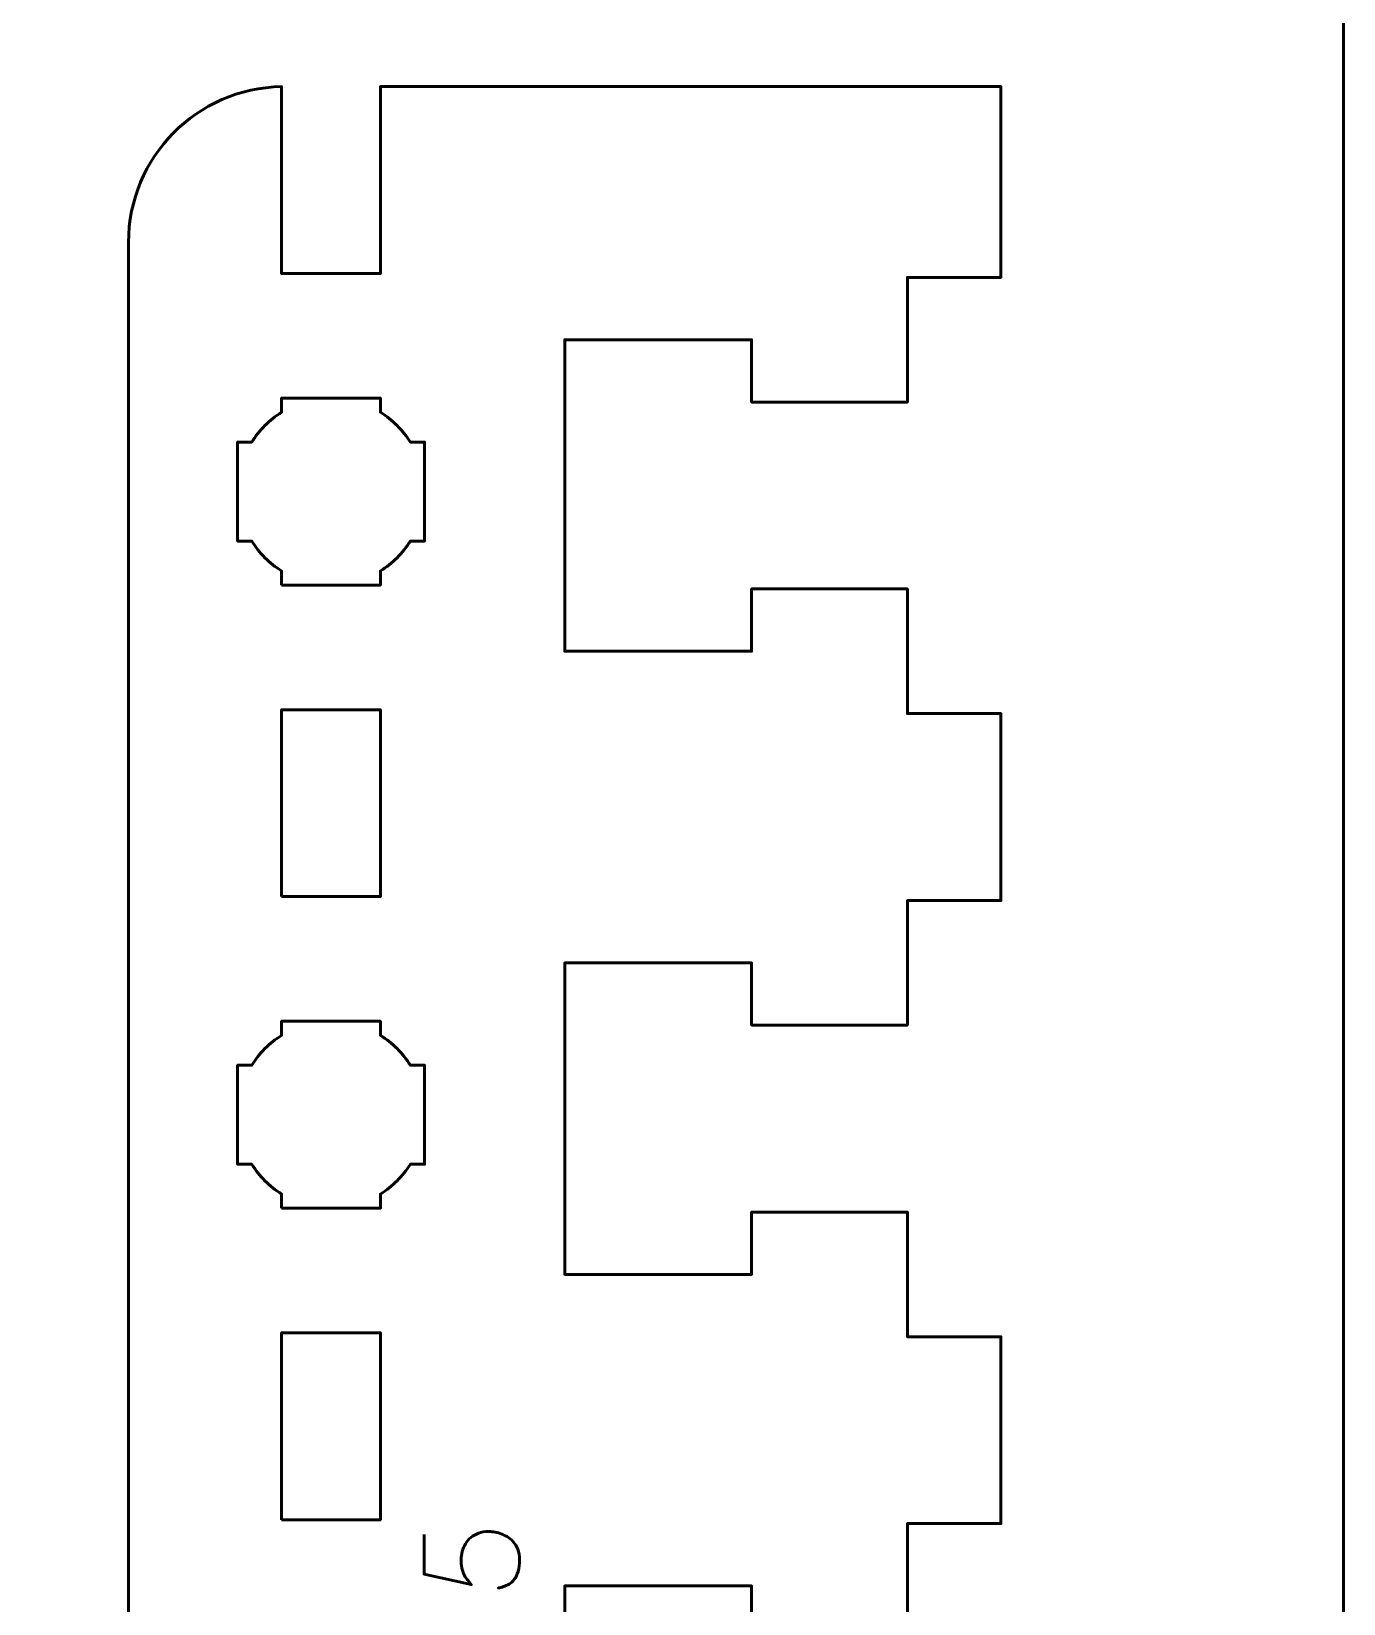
# Model space of a CAD drawing. Header units: centimetres. Extents: x -21 to 0, y -29.7 to 0.
# Drawn here: x -4.21 to 0, y -11.82 to -6.77 of the extents above; entities that cross this region are included whole.
import ezdxf

# ---------------------------------------------------------------- set-up
doc = ezdxf.new("R2010")
doc.units = ezdxf.units.CM
doc.header["$MEASUREMENT"] = 0
doc.layers.add('Layer 1', color=7, linetype='Continuous')

msp = doc.modelspace()

# ---------------------------------------------------------------- linework, layer by layer
at = {"layer": 'Layer 1', "color": 1, "lineweight": 53}
msp.add_open_spline([(-21.00003, -29.19995), (-21.00003, -29.19995), (-21.00003, -3.49992), (-21.00003, -3.49992), (-21.00003, -3.49992), (-21.00003, -3.41709), (-20.93286, -3.34992), (-20.85003, -3.34992), (-20.85003, -3.34992), (-20.7672, -3.34992), (-20.70003, -3.28275), (-20.70003, -3.19992), (-20.70003, -3.19992), (-20.70003, -3.11709), (-20.7672, -3.04992), (-20.85003, -3.04992), (-20.85003, -3.04992), (-20.93286, -3.04992), (-21.00003, -2.98275), (-21.00003, -2.89992), (-21.00003, -2.89992), (-21.00003, -2.81709), (-20.93286, -2.74992), (-20.85003, -2.74992), (-20.85003, -2.74992), (-20.7672, -2.74992), (-20.70003, -2.68275), (-20.70003, -2.59992), (-20.70003, -2.59992), (-20.70003, -2.51709), (-20.7672, -2.44992), (-20.85003, -2.44992), (-20.85003, -2.44992), (-20.93286, -2.44992), (-21.00003, -2.38275), (-21.00003, -2.29992), (-21.00003, -2.29992), (-21.00003, -2.21709), (-20.93286, -2.14992), (-20.85003, -2.14992), (-20.85003, -2.14992), (-20.7672, -2.14992), (-20.70003, -2.08275), (-20.70003, -1.99992), (-20.70003, -1.99992), (-20.70003, -1.91709), (-20.7672, -1.84992), (-20.85003, -1.84992), (-20.85003, -1.84992), (-20.93286, -1.84992), (-21.00003, -1.78275), (-21.00003, -1.69992), (-21.00003, -1.69992), (-21.00003, -1.61709), (-20.93286, -1.54992), (-20.85003, -1.54992), (-20.85003, -1.54992), (-20.7672, -1.54992), (-20.70003, -1.48275), (-20.70003, -1.39992), (-20.70003, -1.39992), (-20.70003, -1.31709), (-20.7672, -1.24992), (-20.85003, -1.24992), (-20.85003, -1.24992), (-20.93286, -1.24992), (-21.00003, -1.18275), (-21.00003, -1.09992), (-21.00003, -1.09992), (-21.00003, -1.09992), (-21.00003, -0.49992), (-21.00003, -0.49992), (-21.00003, -0.49992), (-21.00003, -0.22295), (-20.77694, 0.00004), (-20.49994, 0.00004), (-20.49994, 0.00004), (-20.49994, 0.00004), (-0.50008, 0.00004), (-0.50008, 0.00004), (-0.50008, 0.00004), (-0.22294, 0.00004), (0.00002, -0.22295), (0.00002, -0.49992), (0.00002, -0.49992), (0.00002, -0.49992), (0.00002, -29.19995), (0.00002, -29.19995), (0.00002, -29.19995), (0.00002, -29.47695), (-0.22294, -29.70004), (-0.50008, -29.70004), (-0.50008, -29.70004), (-0.50008, -29.70004), (-20.49994, -29.70004), (-20.49994, -29.70004), (-20.49994, -29.70004), (-20.77694, -29.70004), (-21.00003, -29.47695), (-21.00003, -29.19995)], degree=3, knots=[0, 0, 0, 0, 0.04, 0.04, 0.04, 0.04, 0.08, 0.08, 0.08, 0.08, 0.12, 0.12, 0.12, 0.12, 0.16, 0.16, 0.16, 0.16, 0.2, 0.2, 0.2, 0.2, 0.24, 0.24, 0.24, 0.24, 0.28, 0.28, 0.28, 0.28, 0.32, 0.32, 0.32, 0.32, 0.36, 0.36, 0.36, 0.36, 0.4, 0.4, 0.4, 0.4, 0.44, 0.44, 0.44, 0.44, 0.48, 0.48, 0.48, 0.48, 0.52, 0.52, 0.52, 0.52, 0.56, 0.56, 0.56, 0.56, 0.6, 0.6, 0.6, 0.6, 0.64, 0.64, 0.64, 0.64, 0.68, 0.68, 0.68, 0.68, 0.72, 0.72, 0.72, 0.72, 0.76, 0.76, 0.76, 0.76, 0.8, 0.8, 0.8, 0.8, 0.84, 0.84, 0.84, 0.84, 0.88, 0.88, 0.88, 0.88, 0.92, 0.92, 0.92, 0.92, 0.96, 0.96, 0.96, 0.96, 1, 1, 1, 1], dxfattribs=at)
at = {"layer": 'Layer 1', "lineweight": 53}
for points, knots in [([(-3.89999, -7.45004), (-3.89999, -7.17688), (-3.68079, -6.95482), (-3.40874, -6.95015), (-3.40874, -6.95015), (-3.40874, -6.95015), (-3.40874, -7.55004), (-3.40874, -7.55004), (-3.40874, -7.55004), (-3.40874, -7.55004), (-3.09124, -7.55004), (-3.09124, -7.55004), (-3.09124, -7.55004), (-3.09124, -7.55004), (-3.09124, -6.95004), (-3.09124, -6.95004), (-3.09124, -6.95004), (-3.09124, -6.95004), (-1.39998, -6.95004), (-1.39998, -6.95004), (-1.39998, -6.95004), (-1.39998, -6.95004), (-1.39999, -6.95004), (-1.39999, -6.95004), (-1.39999, -6.95004), (-1.39999, -6.95004), (-1.09999, -6.95004), (-1.09999, -6.95004), (-1.09999, -6.95004), (-1.09999, -6.95004), (-1.09999, -7.56254), (-1.09999, -7.56254), (-1.09999, -7.56254), (-1.09999, -7.56254), (-1.39999, -7.56254), (-1.39999, -7.56254), (-1.39999, -7.56254), (-1.39999, -7.56254), (-1.39998, -7.96254), (-1.39998, -7.96254), (-1.39998, -7.96254), (-1.39998, -7.96254), (-1.89999, -7.96254), (-1.89999, -7.96254), (-1.89999, -7.96254), (-1.89999, -7.96254), (-1.9, -7.76254), (-1.9, -7.76254), (-1.9, -7.76254), (-1.9, -7.76254), (-2.49999, -7.76254), (-2.49999, -7.76254), (-2.49999, -7.76254), (-2.49999, -8.14587), (-2.49999, -8.37921), (-2.49999, -8.76254), (-2.49999, -8.76254), (-2.49999, -8.76254), (-1.9, -8.76254), (-1.9, -8.76254), (-1.9, -8.76254), (-1.9, -8.76254), (-1.89999, -8.56254), (-1.89999, -8.56254), (-1.89999, -8.56254), (-1.89999, -8.56254), (-1.39999, -8.56254), (-1.39999, -8.56254), (-1.39999, -8.56254), (-1.39999, -8.56254), (-1.39999, -8.96254), (-1.39999, -8.96254), (-1.39999, -8.96254), (-1.39999, -8.96254), (-1.09999, -8.96254), (-1.09999, -8.96254), (-1.09999, -8.96254), (-1.09999, -8.96254), (-1.09999, -9.56254), (-1.09999, -9.56254), (-1.09999, -9.56254), (-1.09999, -9.56254), (-1.39999, -9.56254), (-1.39999, -9.56254), (-1.39999, -9.56254), (-1.39999, -9.56254), (-1.39998, -9.96254), (-1.39998, -9.96254), (-1.39998, -9.96254), (-1.39998, -9.96254), (-1.89999, -9.96254), (-1.89999, -9.96254), (-1.89999, -9.96254), (-1.89999, -9.96254), (-1.9, -9.76254), (-1.9, -9.76254), (-1.9, -9.76254), (-1.9, -9.76254), (-2.49999, -9.76254), (-2.49999, -9.76254), (-2.49999, -9.76254), (-2.49999, -10.14587), (-2.49999, -10.37921), (-2.49999, -10.76254), (-2.49999, -10.76254), (-2.49999, -10.76254), (-1.9, -10.76254), (-1.9, -10.76254), (-1.9, -10.76254), (-1.9, -10.76254), (-1.89999, -10.56254), (-1.89999, -10.56254), (-1.89999, -10.56254), (-1.89999, -10.56254), (-1.39999, -10.56254), (-1.39999, -10.56254), (-1.39999, -10.56254), (-1.39999, -10.56254), (-1.39999, -10.96254), (-1.39999, -10.96254), (-1.39999, -10.96254), (-1.39999, -10.96254), (-1.09999, -10.96254), (-1.09999, -10.96254), (-1.09999, -10.96254), (-1.09999, -10.96254), (-1.09999, -11.56254), (-1.09999, -11.56254), (-1.09999, -11.56254), (-1.09999, -11.56254), (-1.39999, -11.56254), (-1.39999, -11.56254), (-1.39999, -11.56254), (-1.39999, -11.56254), (-1.39999, -11.96254), (-1.39999, -11.96254), (-1.39999, -11.96254), (-1.39999, -11.96254), (-1.89999, -11.96254), (-1.89999, -11.96254), (-1.89999, -11.96254), (-1.89999, -11.96254), (-1.9, -11.76254), (-1.9, -11.76254), (-1.9, -11.76254), (-1.9, -11.76254), (-2.49999, -11.76254), (-2.49999, -11.76254), (-2.49999, -11.76254), (-2.49999, -12.14587), (-2.49999, -12.37921), (-2.49999, -12.76254), (-2.49999, -12.76254), (-2.49999, -12.76254), (-1.9, -12.76254), (-1.9, -12.76254), (-1.9, -12.76254), (-1.9, -12.76254), (-1.89999, -12.56254), (-1.89999, -12.56254), (-1.89999, -12.56254), (-1.89999, -12.56254), (-1.39998, -12.56254), (-1.39998, -12.56254), (-1.39998, -12.56254), (-1.39998, -12.56254), (-1.39999, -12.96254), (-1.39999, -12.96254), (-1.39999, -12.96254), (-1.39999, -12.96254), (-1.09999, -12.96254), (-1.09999, -12.96254), (-1.09999, -12.96254), (-1.09999, -12.96254), (-1.09999, -13.56254), (-1.09999, -13.56254), (-1.09999, -13.56254), (-1.09999, -13.56254), (-1.39999, -13.56254), (-1.39999, -13.56254), (-1.39999, -13.56254), (-1.39999, -13.56254), (-1.39999, -13.96254), (-1.39999, -13.96254), (-1.39999, -13.96254), (-1.39999, -13.96254), (-1.89999, -13.96254), (-1.89999, -13.96254), (-1.89999, -13.96254), (-1.89999, -13.96254), (-1.9, -13.76254), (-1.9, -13.76254), (-1.9, -13.76254), (-1.9, -13.76254), (-2.49999, -13.76254), (-2.49999, -13.76254), (-2.49999, -13.76254), (-2.49999, -14.14587), (-2.49999, -14.37921), (-2.49999, -14.76254), (-2.49999, -14.76254), (-2.49999, -14.76254), (-1.9, -14.76254), (-1.9, -14.76254), (-1.9, -14.76254), (-1.9, -14.76254), (-1.89999, -14.56254), (-1.89999, -14.56254), (-1.89999, -14.56254), (-1.89999, -14.56254), (-1.39998, -14.56254), (-1.39998, -14.56254), (-1.39998, -14.56254), (-1.39998, -14.56254), (-1.39999, -14.96254), (-1.39999, -14.96254), (-1.39999, -14.96254), (-1.39999, -14.96254), (-1.09999, -14.96254), (-1.09999, -14.96254), (-1.09999, -14.96254), (-1.09999, -14.96254), (-1.09999, -15.56254), (-1.09999, -15.56254), (-1.09999, -15.56254), (-1.09999, -15.56254), (-1.39999, -15.56254), (-1.39999, -15.56254), (-1.39999, -15.56254), (-1.39999, -15.56254), (-1.39999, -15.96254), (-1.39999, -15.96254), (-1.39999, -15.96254), (-1.39999, -15.96254), (-1.89999, -15.96254), (-1.89999, -15.96254), (-1.89999, -15.96254), (-1.89999, -15.96254), (-1.9, -15.76254), (-1.9, -15.76254), (-1.9, -15.76254), (-1.9, -15.76254), (-2.49999, -15.76254), (-2.49999, -15.76254), (-2.49999, -15.76254), (-2.49999, -16.14587), (-2.49999, -16.37921), (-2.49999, -16.76254), (-2.49999, -16.76254), (-2.49999, -16.76254), (-1.9, -16.76254), (-1.9, -16.76254), (-1.9, -16.76254), (-1.9, -16.76254), (-1.89999, -16.56254), (-1.89999, -16.56254), (-1.89999, -16.56254), (-1.89999, -16.56254), (-1.39998, -16.56254), (-1.39998, -16.56254), (-1.39998, -16.56254), (-1.39998, -16.56254), (-1.39999, -16.96254), (-1.39999, -16.96254), (-1.39999, -16.96254), (-1.39999, -16.96254), (-1.09999, -16.96254), (-1.09999, -16.96254), (-1.09999, -16.96254), (-1.09999, -16.96254), (-1.09999, -17.53754), (-1.09999, -17.53754), (-1.09999, -17.53754), (-1.09999, -17.53754), (-3.09124, -17.54811), (-3.09124, -17.54811), (-3.09124, -17.54811), (-3.09124, -17.54811), (-3.09124, -16.95004), (-3.09124, -16.95004), (-3.09124, -16.95004), (-3.09124, -16.95004), (-3.40874, -16.95004), (-3.40874, -16.95004), (-3.40874, -16.95004), (-3.40874, -16.95004), (-3.40874, -17.54993), (-3.40874, -17.54993), (-3.40874, -17.54993), (-3.68079, -17.54526), (-3.89999, -17.3232), (-3.89999, -17.05004)], [0, 0, 0, 0, 0.0136986, 0.0136986, 0.0136986, 0.0136986, 0.0273973, 0.0273973, 0.0273973, 0.0273973, 0.0410959, 0.0410959, 0.0410959, 0.0410959, 0.0547945, 0.0547945, 0.0547945, 0.0547945, 0.0684932, 0.0684932, 0.0684932, 0.0684932, 0.0821918, 0.0821918, 0.0821918, 0.0821918, 0.0958904, 0.0958904, 0.0958904, 0.0958904, 0.109589, 0.109589, 0.109589, 0.109589, 0.1232877, 0.1232877, 0.1232877, 0.1232877, 0.1369863, 0.1369863, 0.1369863, 0.1369863, 0.1506849, 0.1506849, 0.1506849, 0.1506849, 0.1643836, 0.1643836, 0.1643836, 0.1643836, 0.1780822, 0.1780822, 0.1780822, 0.1780822, 0.1917808, 0.1917808, 0.1917808, 0.1917808, 0.2054795, 0.2054795, 0.2054795, 0.2054795, 0.2191781, 0.2191781, 0.2191781, 0.2191781, 0.2328767, 0.2328767, 0.2328767, 0.2328767, 0.2465753, 0.2465753, 0.2465753, 0.2465753, 0.260274, 0.260274, 0.260274, 0.260274, 0.2739726, 0.2739726, 0.2739726, 0.2739726, 0.2876712, 0.2876712, 0.2876712, 0.2876712, 0.3013699, 0.3013699, 0.3013699, 0.3013699, 0.3150685, 0.3150685, 0.3150685, 0.3150685, 0.3287671, 0.3287671, 0.3287671, 0.3287671, 0.3424658, 0.3424658, 0.3424658, 0.3424658, 0.3561644, 0.3561644, 0.3561644, 0.3561644, 0.369863, 0.369863, 0.369863, 0.369863, 0.3835616, 0.3835616, 0.3835616, 0.3835616, 0.3972603, 0.3972603, 0.3972603, 0.3972603, 0.4109589, 0.4109589, 0.4109589, 0.4109589, 0.4246575, 0.4246575, 0.4246575, 0.4246575, 0.4383562, 0.4383562, 0.4383562, 0.4383562, 0.4520548, 0.4520548, 0.4520548, 0.4520548, 0.4657534, 0.4657534, 0.4657534, 0.4657534, 0.4794521, 0.4794521, 0.4794521, 0.4794521, 0.4931507, 0.4931507, 0.4931507, 0.4931507, 0.5068493, 0.5068493, 0.5068493, 0.5068493, 0.5205479, 0.5205479, 0.5205479, 0.5205479, 0.5342466, 0.5342466, 0.5342466, 0.5342466, 0.5479452, 0.5479452, 0.5479452, 0.5479452, 0.5616438, 0.5616438, 0.5616438, 0.5616438, 0.5753425, 0.5753425, 0.5753425, 0.5753425, 0.5890411, 0.5890411, 0.5890411, 0.5890411, 0.6027397, 0.6027397, 0.6027397, 0.6027397, 0.6164384, 0.6164384, 0.6164384, 0.6164384, 0.630137, 0.630137, 0.630137, 0.630137, 0.6438356, 0.6438356, 0.6438356, 0.6438356, 0.6575342, 0.6575342, 0.6575342, 0.6575342, 0.6712329, 0.6712329, 0.6712329, 0.6712329, 0.6849315, 0.6849315, 0.6849315, 0.6849315, 0.6986301, 0.6986301, 0.6986301, 0.6986301, 0.7123288, 0.7123288, 0.7123288, 0.7123288, 0.7260274, 0.7260274, 0.7260274, 0.7260274, 0.739726, 0.739726, 0.739726, 0.739726, 0.7534247, 0.7534247, 0.7534247, 0.7534247, 0.7671233, 0.7671233, 0.7671233, 0.7671233, 0.7808219, 0.7808219, 0.7808219, 0.7808219, 0.7945205, 0.7945205, 0.7945205, 0.7945205, 0.8082192, 0.8082192, 0.8082192, 0.8082192, 0.8219178, 0.8219178, 0.8219178, 0.8219178, 0.8356164, 0.8356164, 0.8356164, 0.8356164, 0.8493151, 0.8493151, 0.8493151, 0.8493151, 0.8630137, 0.8630137, 0.8630137, 0.8630137, 0.8767123, 0.8767123, 0.8767123, 0.8767123, 0.890411, 0.890411, 0.890411, 0.890411, 0.9041096, 0.9041096, 0.9041096, 0.9041096, 0.9178082, 0.9178082, 0.9178082, 0.9178082, 0.9315068, 0.9315068, 0.9315068, 0.9315068, 0.9452055, 0.9452055, 0.9452055, 0.9452055, 0.9589041, 0.9589041, 0.9589041, 0.9589041, 0.9726027, 0.9726027, 0.9726027, 0.9726027, 0.9863014, 0.9863014, 0.9863014, 0.9863014, 1, 1, 1, 1]), ([(-3.40874, -8.55004), (-3.40874, -8.55004), (-3.40874, -8.5046), (-3.40874, -8.5046), (-3.40874, -8.5046), (-3.4475, -8.48037), (-3.48032, -8.44754), (-3.50455, -8.40879), (-3.50455, -8.40879), (-3.50455, -8.40879), (-3.54999, -8.40879), (-3.54999, -8.40879), (-3.54999, -8.40879), (-3.54999, -8.40879), (-3.54999, -8.25004), (-3.54999, -8.25004), (-3.54999, -8.25004), (-3.54999, -8.25004), (-3.54999, -8.09129), (-3.54999, -8.09129), (-3.54999, -8.09129), (-3.54999, -8.09129), (-3.50455, -8.09129), (-3.50455, -8.09129), (-3.50455, -8.09129), (-3.48032, -8.05254), (-3.4475, -8.01971), (-3.40874, -7.99548), (-3.40874, -7.99548), (-3.40874, -7.99548), (-3.40874, -7.95004), (-3.40874, -7.95004), (-3.40874, -7.95004), (-3.40874, -7.95004), (-3.24999, -7.95004), (-3.24999, -7.95004), (-3.24999, -7.95004), (-3.24999, -7.95004), (-3.09124, -7.95004), (-3.09124, -7.95004), (-3.09124, -7.95004), (-3.09124, -7.95004), (-3.09124, -7.99548), (-3.09124, -7.99548), (-3.09124, -7.99548), (-3.05248, -8.01971), (-3.01966, -8.05254), (-2.99543, -8.09129), (-2.99543, -8.09129), (-2.99543, -8.09129), (-2.94999, -8.09129), (-2.94999, -8.09129), (-2.94999, -8.09129), (-2.94999, -8.09129), (-2.94999, -8.25004), (-2.94999, -8.25004), (-2.94999, -8.25004), (-2.94999, -8.25004), (-2.94999, -8.40879), (-2.94999, -8.40879), (-2.94999, -8.40879), (-2.94999, -8.40879), (-2.99543, -8.40879), (-2.99543, -8.40879), (-2.99543, -8.40879), (-3.01966, -8.44754), (-3.05248, -8.48037), (-3.09124, -8.5046), (-3.09124, -8.5046), (-3.09124, -8.5046), (-3.09124, -8.55004), (-3.09124, -8.55004), (-3.09124, -8.55004), (-3.09124, -8.55004), (-3.24999, -8.55004), (-3.24999, -8.55004), (-3.24999, -8.55004), (-3.24999, -8.55004), (-3.40874, -8.55004), (-3.40874, -8.55004)], [0, 0, 0, 0, 0.05, 0.05, 0.05, 0.05, 0.1, 0.1, 0.1, 0.1, 0.15, 0.15, 0.15, 0.15, 0.2, 0.2, 0.2, 0.2, 0.25, 0.25, 0.25, 0.25, 0.3, 0.3, 0.3, 0.3, 0.35, 0.35, 0.35, 0.35, 0.4, 0.4, 0.4, 0.4, 0.45, 0.45, 0.45, 0.45, 0.5, 0.5, 0.5, 0.5, 0.55, 0.55, 0.55, 0.55, 0.6, 0.6, 0.6, 0.6, 0.65, 0.65, 0.65, 0.65, 0.7, 0.7, 0.7, 0.7, 0.75, 0.75, 0.75, 0.75, 0.8, 0.8, 0.8, 0.8, 0.85, 0.85, 0.85, 0.85, 0.9, 0.9, 0.9, 0.9, 0.95, 0.95, 0.95, 0.95, 1, 1, 1, 1]), ([(-3.40874, -9.55004), (-3.40874, -9.55004), (-3.40874, -8.95004), (-3.40874, -8.95004), (-3.40874, -8.95004), (-3.40874, -8.95004), (-3.09124, -8.95004), (-3.09124, -8.95004), (-3.09124, -8.95004), (-3.09124, -8.95004), (-3.09124, -9.55004), (-3.09124, -9.55004), (-3.09124, -9.55004), (-3.09124, -9.55004), (-3.40874, -9.55004), (-3.40874, -9.55004)], [0, 0, 0, 0, 0.25, 0.25, 0.25, 0.25, 0.5, 0.5, 0.5, 0.5, 0.75, 0.75, 0.75, 0.75, 1, 1, 1, 1]), ([(-3.40874, -10.55004), (-3.40874, -10.55004), (-3.40874, -10.5046), (-3.40874, -10.5046), (-3.40874, -10.5046), (-3.4475, -10.48037), (-3.48032, -10.44754), (-3.50455, -10.40879), (-3.50455, -10.40879), (-3.50455, -10.40879), (-3.54999, -10.40879), (-3.54999, -10.40879), (-3.54999, -10.40879), (-3.54999, -10.40879), (-3.54999, -10.25004), (-3.54999, -10.25004), (-3.54999, -10.25004), (-3.54999, -10.25004), (-3.54999, -10.09129), (-3.54999, -10.09129), (-3.54999, -10.09129), (-3.54999, -10.09129), (-3.50455, -10.09129), (-3.50455, -10.09129), (-3.50455, -10.09129), (-3.48032, -10.05254), (-3.4475, -10.01971), (-3.40874, -9.99548), (-3.40874, -9.99548), (-3.40874, -9.99548), (-3.40874, -9.95004), (-3.40874, -9.95004), (-3.40874, -9.95004), (-3.40874, -9.95004), (-3.24999, -9.95004), (-3.24999, -9.95004), (-3.24999, -9.95004), (-3.24999, -9.95004), (-3.09124, -9.95004), (-3.09124, -9.95004), (-3.09124, -9.95004), (-3.09124, -9.95004), (-3.09124, -9.99548), (-3.09124, -9.99548), (-3.09124, -9.99548), (-3.05248, -10.01971), (-3.01966, -10.05254), (-2.99543, -10.09129), (-2.99543, -10.09129), (-2.99543, -10.09129), (-2.94999, -10.09129), (-2.94999, -10.09129), (-2.94999, -10.09129), (-2.94999, -10.09129), (-2.94999, -10.25004), (-2.94999, -10.25004), (-2.94999, -10.25004), (-2.94999, -10.25004), (-2.94999, -10.40879), (-2.94999, -10.40879), (-2.94999, -10.40879), (-2.94999, -10.40879), (-2.99543, -10.40879), (-2.99543, -10.40879), (-2.99543, -10.40879), (-3.01966, -10.44754), (-3.05248, -10.48037), (-3.09124, -10.5046), (-3.09124, -10.5046), (-3.09124, -10.5046), (-3.09124, -10.55004), (-3.09124, -10.55004), (-3.09124, -10.55004), (-3.09124, -10.55004), (-3.24999, -10.55004), (-3.24999, -10.55004), (-3.24999, -10.55004), (-3.24999, -10.55004), (-3.40874, -10.55004), (-3.40874, -10.55004)], [0, 0, 0, 0, 0.05, 0.05, 0.05, 0.05, 0.1, 0.1, 0.1, 0.1, 0.15, 0.15, 0.15, 0.15, 0.2, 0.2, 0.2, 0.2, 0.25, 0.25, 0.25, 0.25, 0.3, 0.3, 0.3, 0.3, 0.35, 0.35, 0.35, 0.35, 0.4, 0.4, 0.4, 0.4, 0.45, 0.45, 0.45, 0.45, 0.5, 0.5, 0.5, 0.5, 0.55, 0.55, 0.55, 0.55, 0.6, 0.6, 0.6, 0.6, 0.65, 0.65, 0.65, 0.65, 0.7, 0.7, 0.7, 0.7, 0.75, 0.75, 0.75, 0.75, 0.8, 0.8, 0.8, 0.8, 0.85, 0.85, 0.85, 0.85, 0.9, 0.9, 0.9, 0.9, 0.95, 0.95, 0.95, 0.95, 1, 1, 1, 1]), ([(-3.40874, -11.55004), (-3.40874, -11.55004), (-3.40874, -10.95004), (-3.40874, -10.95004), (-3.40874, -10.95004), (-3.40874, -10.95004), (-3.09124, -10.95004), (-3.09124, -10.95004), (-3.09124, -10.95004), (-3.09124, -10.95004), (-3.09124, -11.55004), (-3.09124, -11.55004), (-3.09124, -11.55004), (-3.09124, -11.55004), (-3.40874, -11.55004), (-3.40874, -11.55004)], [0, 0, 0, 0, 0.25, 0.25, 0.25, 0.25, 0.5, 0.5, 0.5, 0.5, 0.75, 0.75, 0.75, 0.75, 1, 1, 1, 1])]:
    msp.add_open_spline(points, degree=3, knots=knots, dxfattribs=at)
at = {"layer": 'Layer 1', "color": 3, "lineweight": 53}
msp.add_open_spline([(-3.89999, -17.05004), (-3.89999, -17.05004), (-3.89999, -7.45004), (-3.89999, -7.45004)], degree=3, dxfattribs=at)
at = {"layer": 'Layer 1', "color": 5, "lineweight": 53}
msp.add_open_spline([(-2.95133, -11.59748), (-2.95133, -11.59748), (-2.95133, -11.72448), (-2.95133, -11.72448), (-2.95133, -11.72448), (-2.95133, -11.72448), (-2.79978, -11.75835), (-2.79978, -11.75835), (-2.79978, -11.75835), (-2.80486, -11.75242), (-2.80944, -11.74678), (-2.81347, -11.74134), (-2.81347, -11.74134), (-2.81749, -11.73598), (-2.82087, -11.73034), (-2.8237, -11.72434), (-2.8237, -11.72434), (-2.82652, -11.71841), (-2.82864, -11.71164), (-2.83012, -11.70402), (-2.83012, -11.70402), (-2.8316, -11.69647), (-2.83238, -11.68744), (-2.83238, -11.67707), (-2.83238, -11.67707), (-2.83238, -11.6686), (-2.83125, -11.66013), (-2.82892, -11.65167), (-2.82892, -11.65167), (-2.82666, -11.6432), (-2.8232, -11.63516), (-2.81862, -11.62754), (-2.81862, -11.62754), (-2.81396, -11.61985), (-2.80817, -11.61307), (-2.80119, -11.60715), (-2.80119, -11.60715), (-2.7942, -11.60115), (-2.78602, -11.59642), (-2.77664, -11.59304), (-2.77664, -11.59304), (-2.76725, -11.58958), (-2.7566, -11.58782), (-2.74475, -11.58775), (-2.74475, -11.58775), (-2.74037, -11.58767), (-2.73487, -11.58817), (-2.72838, -11.58916), (-2.72838, -11.58916), (-2.72189, -11.59007), (-2.71483, -11.59177), (-2.70735, -11.59417), (-2.70735, -11.59417), (-2.69987, -11.59656), (-2.69246, -11.59995), (-2.68513, -11.60425), (-2.68513, -11.60425), (-2.67779, -11.60856), (-2.67109, -11.61406), (-2.66502, -11.62069), (-2.66502, -11.62069), (-2.65895, -11.62733), (-2.65408, -11.63537), (-2.65041, -11.64475), (-2.65041, -11.64475), (-2.64682, -11.65421), (-2.64491, -11.66529), (-2.64484, -11.67791), (-2.64484, -11.67791), (-2.64491, -11.69301), (-2.64653, -11.70571), (-2.64957, -11.71601), (-2.64957, -11.71601), (-2.65267, -11.72632), (-2.65669, -11.73471), (-2.66177, -11.7412), (-2.66177, -11.7412), (-2.66685, -11.74776), (-2.67243, -11.75284), (-2.67849, -11.75651), (-2.67849, -11.75651), (-2.68456, -11.76018), (-2.69063, -11.76293), (-2.6967, -11.76477), (-2.6967, -11.76477), (-2.70277, -11.7666), (-2.70834, -11.76801), (-2.71342, -11.76893), (-2.71342, -11.76893), (-2.70834, -11.76801), (-2.70277, -11.7666), (-2.6967, -11.76477), (-2.6967, -11.76477), (-2.69063, -11.76293), (-2.68456, -11.76018), (-2.67849, -11.75651), (-2.67849, -11.75651), (-2.67243, -11.75284), (-2.66685, -11.74776), (-2.66177, -11.7412), (-2.66177, -11.7412), (-2.65669, -11.73471), (-2.65267, -11.72632), (-2.64957, -11.71601), (-2.64957, -11.71601), (-2.64653, -11.70571), (-2.64491, -11.69301), (-2.64484, -11.67791), (-2.64484, -11.67791), (-2.64491, -11.66529), (-2.64682, -11.65421), (-2.65041, -11.64475), (-2.65041, -11.64475), (-2.65408, -11.63537), (-2.65895, -11.62733), (-2.66502, -11.62069), (-2.66502, -11.62069), (-2.67109, -11.61406), (-2.67779, -11.60856), (-2.68513, -11.60425), (-2.68513, -11.60425), (-2.69246, -11.59995), (-2.69987, -11.59656), (-2.70735, -11.59417), (-2.70735, -11.59417), (-2.71483, -11.59177), (-2.72189, -11.59007), (-2.72838, -11.58916), (-2.72838, -11.58916), (-2.73487, -11.58817), (-2.74037, -11.58767), (-2.74475, -11.58775), (-2.74475, -11.58775), (-2.7566, -11.58782), (-2.76725, -11.58958), (-2.77664, -11.59304), (-2.77664, -11.59304), (-2.78602, -11.59642), (-2.7942, -11.60115), (-2.80119, -11.60715), (-2.80119, -11.60715), (-2.80817, -11.61307), (-2.81396, -11.61985), (-2.81862, -11.62754), (-2.81862, -11.62754), (-2.8232, -11.63516), (-2.82666, -11.6432), (-2.82892, -11.65167), (-2.82892, -11.65167), (-2.83125, -11.66013), (-2.83238, -11.6686), (-2.83238, -11.67707), (-2.83238, -11.67707), (-2.83238, -11.68744), (-2.8316, -11.69647), (-2.83012, -11.70402), (-2.83012, -11.70402), (-2.82864, -11.71164), (-2.82652, -11.71841), (-2.8237, -11.72434), (-2.8237, -11.72434), (-2.82087, -11.73034), (-2.81749, -11.73598), (-2.81347, -11.74134), (-2.81347, -11.74134), (-2.80944, -11.74678), (-2.80486, -11.75242), (-2.79978, -11.75835), (-2.79978, -11.75835), (-2.79978, -11.75835), (-2.95133, -11.72448), (-2.95133, -11.72448), (-2.95133, -11.72448), (-2.95133, -11.72448), (-2.95133, -11.59748), (-2.95133, -11.59748)], degree=3, knots=[0, 0, 0, 0, 0.0227273, 0.0227273, 0.0227273, 0.0227273, 0.0454545, 0.0454545, 0.0454545, 0.0454545, 0.0681818, 0.0681818, 0.0681818, 0.0681818, 0.0909091, 0.0909091, 0.0909091, 0.0909091, 0.1136364, 0.1136364, 0.1136364, 0.1136364, 0.1363636, 0.1363636, 0.1363636, 0.1363636, 0.1590909, 0.1590909, 0.1590909, 0.1590909, 0.1818182, 0.1818182, 0.1818182, 0.1818182, 0.2045455, 0.2045455, 0.2045455, 0.2045455, 0.2272727, 0.2272727, 0.2272727, 0.2272727, 0.25, 0.25, 0.25, 0.25, 0.2727273, 0.2727273, 0.2727273, 0.2727273, 0.2954545, 0.2954545, 0.2954545, 0.2954545, 0.3181818, 0.3181818, 0.3181818, 0.3181818, 0.3409091, 0.3409091, 0.3409091, 0.3409091, 0.3636364, 0.3636364, 0.3636364, 0.3636364, 0.3863636, 0.3863636, 0.3863636, 0.3863636, 0.4090909, 0.4090909, 0.4090909, 0.4090909, 0.4318182, 0.4318182, 0.4318182, 0.4318182, 0.4545455, 0.4545455, 0.4545455, 0.4545455, 0.4772727, 0.4772727, 0.4772727, 0.4772727, 0.5, 0.5, 0.5, 0.5, 0.5227273, 0.5227273, 0.5227273, 0.5227273, 0.5454545, 0.5454545, 0.5454545, 0.5454545, 0.5681818, 0.5681818, 0.5681818, 0.5681818, 0.5909091, 0.5909091, 0.5909091, 0.5909091, 0.6136364, 0.6136364, 0.6136364, 0.6136364, 0.6363636, 0.6363636, 0.6363636, 0.6363636, 0.6590909, 0.6590909, 0.6590909, 0.6590909, 0.6818182, 0.6818182, 0.6818182, 0.6818182, 0.7045455, 0.7045455, 0.7045455, 0.7045455, 0.7272727, 0.7272727, 0.7272727, 0.7272727, 0.75, 0.75, 0.75, 0.75, 0.7727273, 0.7727273, 0.7727273, 0.7727273, 0.7954545, 0.7954545, 0.7954545, 0.7954545, 0.8181818, 0.8181818, 0.8181818, 0.8181818, 0.8409091, 0.8409091, 0.8409091, 0.8409091, 0.8636364, 0.8636364, 0.8636364, 0.8636364, 0.8863636, 0.8863636, 0.8863636, 0.8863636, 0.9090909, 0.9090909, 0.9090909, 0.9090909, 0.9318182, 0.9318182, 0.9318182, 0.9318182, 0.9545455, 0.9545455, 0.9545455, 0.9545455, 0.9772727, 0.9772727, 0.9772727, 0.9772727, 1, 1, 1, 1], dxfattribs=at)

doc.saveas('drawing.dxf')
